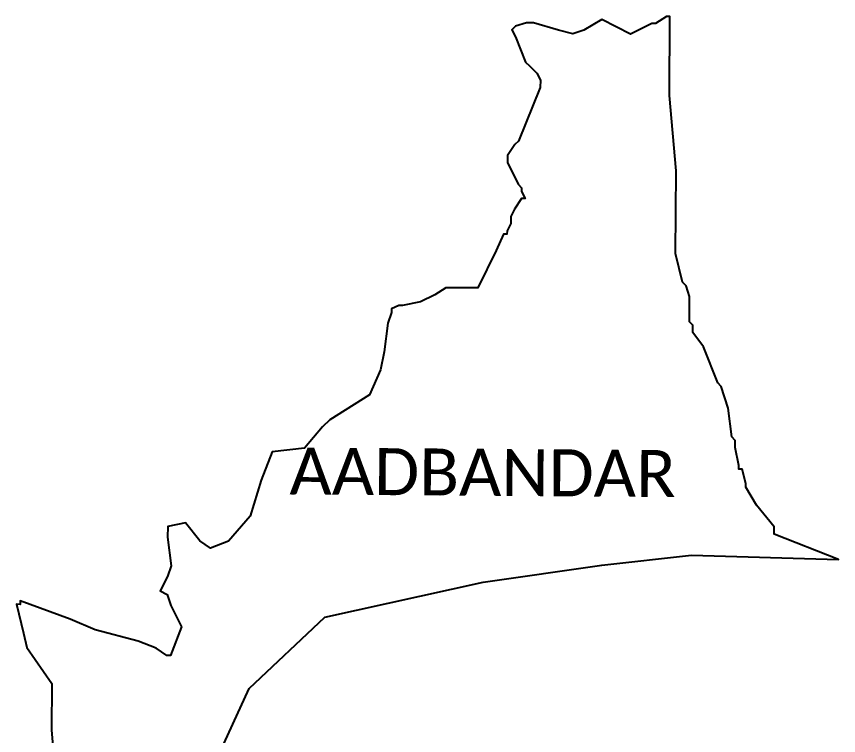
# Model space of a CAD drawing. Header units: metres. Extents: x 331655 to 336220, y 1791406 to 1796927.
# Drawn here: x 333064 to 336220, y 1794167 to 1796927 of the extents above; entities that cross this region are included whole.
import ezdxf

# ---------------------------------------------------------------- set-up
doc = ezdxf.new("R2010")
doc.units = ezdxf.units.M
doc.layers.add('VILLAGE BOUNDRY', color=10, linetype='Continuous')
doc.layers.add('VILLAGE NAME', color=250, linetype='Continuous')

msp = doc.modelspace()

# ---------------------------------------------------------------- linework, layer by layer
at = {"layer": 'VILLAGE BOUNDRY', "flags": 128}
msp.add_lwpolyline([(333831.6, 1794073), (333957.4, 1794347.7), (334248.6, 1794621.3), (334855.7, 1794755), (335310.9, 1794820.8), (335655.6, 1794859.8), (336220.3, 1794842.2), (335973, 1794940.3), (335973.2, 1794967.9), (335904.8, 1795051), (335864, 1795120.2), (335864.1, 1795134), (335850.7, 1795189.2), (335836.9, 1795189.3), (335837, 1795203), (335823.7, 1795272), (335823.8, 1795299.6), (335810.2, 1795313.4), (335797.1, 1795423.8), (335770.2, 1795506.6), (335756.4, 1795520.5), (335702.3, 1795658.6), (335661.3, 1795714), (335661.5, 1795741.5), (335647.8, 1795755.4), (335648.4, 1795851.9), (335635, 1795893.3), (335621.3, 1795907.2), (335594.5, 1796017.6), (335596.6, 1796334.4), (335571, 1796624), (335573, 1796927.1), (335559.3, 1796927.1), (335517.8, 1796899.9), (335504, 1796900), (335421, 1796859.2), (335311.2, 1796915.1), (335242, 1796874.2), (335200.6, 1796860.7), (335145.6, 1796874.8), (335049.3, 1796903), (335021.7, 1796903.2), (334980.3, 1796889.7), (334966.5, 1796876), (334980, 1796848.4), (335018, 1796751.7), (335034.4, 1796737.8), (335061.8, 1796710), (335075.4, 1796682.4), (335075.2, 1796654.9), (334991.2, 1796448.7), (334977.3, 1796435.1), (334949.5, 1796393.9), (334949.3, 1796366.4), (334990, 1796283.4), (335003.7, 1796269.5), (335003.6, 1796255.8), (335017.2, 1796228.1), (335003.4, 1796228.2), (334975.6, 1796187.1), (334961.6, 1796159.6), (334961.5, 1796132.1), (334947.5, 1796104.6), (334947.4, 1796090.8), (334933.6, 1796090.9), (334905.7, 1796029.1), (334835.8, 1795884.9), (334712.6, 1795885.7), (334670.3, 1795858.4), (334615, 1795831.3), (334546, 1795818), (334532.2, 1795818), (334504.6, 1795804.5), (334504.5, 1795790.7), (334490.4, 1795749.4), (334475.9, 1795639.3), (334461.7, 1795570.5), (334419.7, 1795474.4), (334267.5, 1795378.9), (334239.7, 1795351.6), (334170.3, 1795269.4), (334046.2, 1795256.4), (334004.2, 1795146.5), (333961.9, 1795009), (333878.5, 1794913.1), (333809.5, 1794886), (333768.4, 1794913.9), (333713.7, 1794983.1), (333644.7, 1794969.8), (333644.4, 1794928.5), (333657.5, 1794818.1), (333643.4, 1794776.9), (333615.4, 1794722), (333643, 1794708), (333656.5, 1794666.6), (333697.2, 1794583.7), (333655.2, 1794473.7), (333641.4, 1794473.8), (333600.2, 1794501.7), (333531.5, 1794529.7), (333366.5, 1794572.1), (333270.3, 1794614.1), (333077.9, 1794684.2), (333077.8, 1794670.5), (333064, 1794670.6), (333090.9, 1794560.2), (333104.3, 1794505), (333199.8, 1794366.6), (333198.6, 1794187.4), (333211.3, 1794035.8)], dxfattribs=at)

# ---------------------------------------------------------------- texts
at = {"layer": 'VILLAGE NAME', "insert": (334113, 1795272.5), "char_height": 180.345, "attachment_point": 1, "rotation": 359.6139}
msp.add_mtext_dynamic_manual_height_columns('{\\fCalibri|b0|i0|c0|p34;AADBANDAR}', width=1779.605, gutter_width=901.7, heights=[0], dxfattribs=at)

doc.saveas('drawing.dxf')
